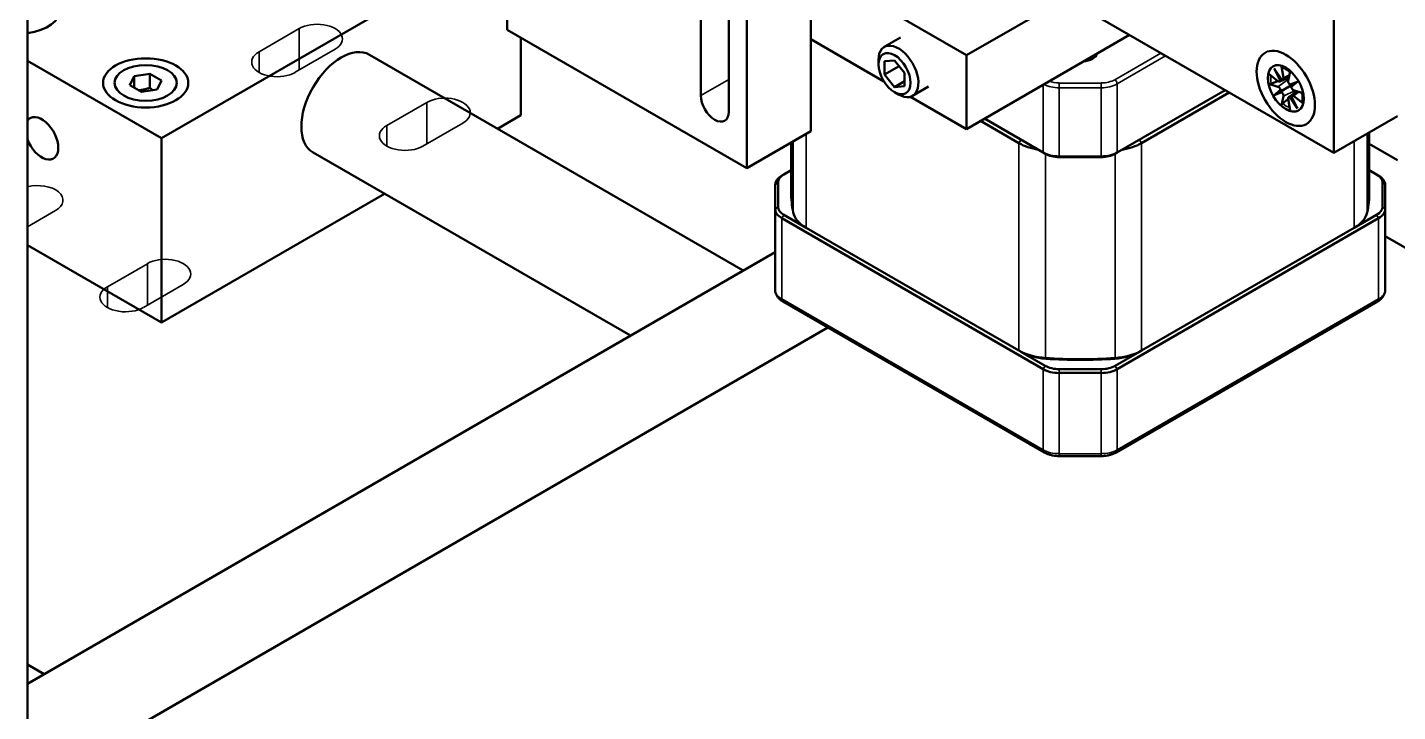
# Model space of a CAD drawing. Header units: millimetres. Extents: x -1328 to 2520, y -765 to 1782.
# Drawn here: x 1572.9 to 1694.2, y 573.2 to 633.8 of the extents above; entities that cross this region are included whole.
import ezdxf

# ---------------------------------------------------------------- set-up
doc = ezdxf.new("R2010")
doc.units = ezdxf.units.MM
doc.header["$LTSCALE"] = 6
for name, color, linetype, lineweight in [('Reference (ISO)', 7, 'Continuous', 35), ('Visible (ISO)', 7, 'Continuous', 50), ('Visible Narrow (ISO)', 7, 'Continuous', 35)]:
    doc.layers.add(name, color=color, linetype=linetype, lineweight=lineweight)

msp = doc.modelspace()

# ---------------------------------------------------------------- linework, layer by layer
at = {"layer": 'Reference (ISO)'}
for p, q in [((1572.9, 706.8), (1572.9, 380.2)), ((1593.42, 631.67), (1596.95, 633.71)), ((1596.95, 633.71), (1596.95, 630.04)), ((1593.42, 631.67), (1593.42, 629.84)), ((1600.14, 631.88), (1596.6, 629.84)), ((1604.73, 625.14), (1608.27, 627.18)), ((1608.27, 627.18), (1608.27, 623.51)), ((1604.73, 625.14), (1604.73, 623.3)), ((1611.45, 625.35), (1607.91, 623.3)), ((1575.39, 617.59), (1572.9, 616.15)), ((1579.98, 610.85), (1583.52, 612.89)), ((1583.52, 612.89), (1583.52, 609.22)), ((1579.98, 610.85), (1579.98, 609.02)), ((1586.7, 611.06), (1583.17, 609.02))]:
    msp.add_line(p, q, dxfattribs=at)
for centre, major_axis, end_param in [((1598.55, 632.8), (2.25, 0), 8.63938), ((1595.01, 630.75), (-2.25, 0), 8.63938), ((1609.86, 626.26), (2.25, 0), 8.63938), ((1606.32, 624.22), (-2.25, 0), 8.63938), ((1573.8, 618.51), (2.25, 0), 8.26557), ((1585.11, 611.98), (2.25, 0), 8.63938), ((1581.57, 609.93), (-2.25, 0), 8.63938)]:
    msp.add_ellipse(centre, major_axis=major_axis, ratio=0.57735, start_param=5.497787, end_param=end_param, dxfattribs=at)
at = {"layer": 'Visible (ISO)'}
for p, q in [((1688.58, 749.26), (1688.58, 622.7)), ((1572.9, 708.43), (1572.9, 381.83)), ((1642.26, 624.62), (1642.26, 669.53)), ((1636.6, 621.35), (1636.6, 666.26)), ((1615.39, 663.77), (1615.39, 633.6)), ((1632.54, 627.78), (1632.54, 653.87)), ((1635.01, 652.44), (1635.01, 626.36)), ((1615.39, 641.68), (1584.78, 624)), ((1656.05, 631.35), (1642.26, 639.32)), ((1664.82, 636.42), (1656.05, 631.35)), ((1688.58, 622.7), (1663.83, 636.99)), ((1615.39, 633.6), (1636.6, 621.35)), ((1616.6, 626.05), (1616.6, 632.9)), ((1648.74, 629.04), (1642.26, 632.79)), ((1650.2, 632.91), (1648.78, 632.09)), ((1670.48, 633.15), (1656.05, 624.82)), ((1636.29, 612.29), (1603.19, 631.4)), ((1656.05, 631.35), (1656.05, 624.82)), ((1572.9, 630.87), (1584.78, 624)), ((1648.27, 630.54), (1648.27, 630.94)), ((1648.8, 630.82), (1649.69, 630.9)), ((1648.8, 629.64), (1648.8, 630.82)), ((1648.8, 629.64), (1650.1, 630.39)), ((1649.69, 630.9), (1650.57, 629.8)), ((1650.57, 629.8), (1650.57, 628.62)), ((1683.31, 630.19), (1683.98, 629.17)), ((1683.86, 629.1), (1683.31, 630.19)), ((1683.95, 630.36), (1684.12, 629.34)), ((1684.72, 629.92), (1684.55, 629.09)), ((1581.97, 628.69), (1582.35, 629.49)), ((1582.99, 628.1), (1581.97, 628.69)), ((1582.35, 629.49), (1583.74, 629.71)), ((1582.35, 628.47), (1582.35, 629.49)), ((1583.74, 629.71), (1584.76, 629.12)), ((1583.74, 628.48), (1583.74, 629.71)), ((1584.76, 629.12), (1584.39, 628.31)), ((1649.69, 628.54), (1648.8, 629.64)), ((1650.57, 629.05), (1649.69, 628.54)), ((1650.57, 628.62), (1649.69, 628.54)), ((1652.7, 628.58), (1651.28, 627.76)), ((1682.84, 629.72), (1683.64, 629.06)), ((1682.84, 628.83), (1683.64, 628.57)), ((1683.8, 629.02), (1684.61, 629.37)), ((1683.99, 628.21), (1684.94, 628.77)), ((1684.06, 629.17), (1684.61, 629.41)), ((1684.69, 628.76), (1685.36, 629.01)), ((1685.36, 629.01), (1684.81, 628.55)), ((1685.36, 629.01), (1684.94, 628.77)), ((1584.39, 628.31), (1582.99, 628.1)), ((1649.69, 628.08), (1650.03, 627.88)), ((1656.05, 624.82), (1651.1, 627.68)), ((1678.96, 628.25), (1669.4, 622.73)), ((1671.55, 623.57), (1679.32, 628.05)), ((1683.31, 627.82), (1683.86, 628.28)), ((1683.31, 627.82), (1683.99, 628.21)), ((1683.98, 628.07), (1683.31, 627.82)), ((1683.95, 626.91), (1684.12, 627.74)), ((1684.72, 626.47), (1684.55, 627.49)), ((1684.59, 627.65), (1685.3, 628.17)), ((1685.36, 626.64), (1684.69, 627.66)), ((1684.81, 627.73), (1685.36, 626.64)), ((1684.85, 627.8), (1685.34, 628.16)), ((1685.83, 628), (1685.03, 628.26)), ((1685.83, 627.11), (1685.03, 627.77)), ((1614.53, 624.85), (1616.6, 626.05)), ((1657.29, 625.54), (1660.7, 623.57)), ((1662.85, 622.73), (1657.64, 625.74)), ((1688.58, 622.7), (1694.23, 625.97)), ((1584.78, 624), (1584.78, 607.67)), ((1642.26, 624.62), (1636.6, 621.35)), ((1691.73, 619.21), (1691.73, 624.52)), ((1626.29, 606.52), (1598.19, 622.74)), ((1640.53, 619.21), (1640.53, 623.62)), ((1663.03, 622.63), (1662.85, 622.73)), ((1669.22, 622.63), (1669.4, 622.73)), ((1694.23, 622.05), (1691.73, 623.5)), ((1667.99, 622.39), (1664.27, 622.39)), ((1664.27, 622.33), (1667.99, 622.33)), ((1639.37, 617.93), (1639.37, 620.08)), ((1639.88, 620.79), (1639.7, 620.69)), ((1639.88, 620.79), (1640.53, 621.17)), ((1691.73, 621.17), (1692.38, 620.79)), ((1692.38, 620.79), (1692.55, 620.69)), ((1692.89, 620.08), (1692.89, 617.93)), ((1584.78, 607.67), (1604.53, 619.08)), ((1639.12, 619.87), (1639.12, 617.73)), ((1693.14, 617.73), (1693.14, 619.87)), ((1639.12, 610.58), (1639.12, 617.73)), ((1693.14, 617.73), (1693.14, 610.58)), ((1639.7, 616.91), (1662.85, 603.54)), ((1641.86, 616.08), (1639.88, 617.22)), ((1669.4, 603.54), (1692.55, 616.91)), ((1692.38, 617.22), (1690.4, 616.08)), ((1660.7, 605.2), (1641.86, 616.08)), ((1690.4, 616.08), (1671.55, 605.2)), ((1705.57, 608.16), (1693.14, 615.33)), ((1572.9, 614.54), (1584.78, 607.67)), ((1639.12, 613.92), (1572.9, 575.69)), ((1662.96, 596.17), (1639.81, 609.54)), ((1692.45, 609.54), (1669.3, 596.17)), ((1643.79, 607.23), (1572.9, 566.3)), ((1660.88, 605.09), (1660.7, 605.2)), ((1663.03, 603.85), (1660.88, 605.09)), ((1671.38, 605.09), (1669.22, 603.85)), ((1671.38, 605.09), (1671.55, 605.2)), ((1667.99, 603.55), (1664.27, 603.55)), ((1664.27, 603.21), (1667.99, 603.21)), ((1667.99, 595.85), (1664.27, 595.85)), ((1572.9, 577.4), (1574.37, 576.54))]:
    msp.add_line(p, q, dxfattribs=at)
for centre, major_axis, ratio, start_param, end_param in [((1572.05, 635.44), (3.77, 0), 0.57735, 4.938365, 7.628005), ((1650.03, 629.92), (1.25, -2.17), 0.57735, 5.497787, 10.210176), ((1600.69, 627.07), (-2.5, -4.33), 0.57735, 3.141593, 6.283185), ((1666.13, 631.66), (1.52, 0), 0.57735, 4.886505, 6.109069), ((1683.68, 629.25), (0.13, -0.225), 0.57735, 5.289508, 6.857378), ((1683.68, 628.34), (-0.13, 0.225), 0.57735, 4.138197, 5.706067), ((1683.55, 629.17), (0.427, 0.221), 0.494826, 5.25374, 5.622748), ((1683.94, 629.4), (0.13, -0.225), 0.57735, 5.708993, 7.276863), ((1684.73, 628.94), (0.13, -0.225), 0.57735, 3.718711, 5.286581), ((1684.59, 628.82), (0.424, -0.028), 0.140064, 4.955786, 5.694601), ((1684.82, 628.43), (-0.188, -0.381), 0.140064, 3.730176, 4.468991), ((1684.99, 628.49), (0.13, -0.225), 0.57735, 4.138197, 5.706067), ((1633.77, 627.07), (0.87, -1.52), 0.57735, 3.926991, 7.068583), ((1683.55, 628.22), (-0.441, 0.009), 0.211826, 3.185797, 3.924612), ((1683.77, 627.83), (0.213, 0.386), 0.211826, 5.500166, 6.238981), ((1683.94, 627.89), (-0.13, 0.225), 0.57735, 3.718711, 5.286581), ((1684.73, 627.43), (-0.13, 0.225), 0.57735, 5.708993, 7.276863), ((1684.59, 627.36), (-0.405, -0.259), 0.494826, 3.80203, 4.171038), ((1684.99, 627.58), (-0.13, 0.225), 0.57735, 5.289508, 6.857378), ((1574.17, 624), (-1.03, 1.79), 0.57735, 1.29238, 6.561601), ((1663.53, 625.2), (4, 0), 0.57735, 3.926991, 4.432351), ((1664.27, 623.55), (-2, 0), 0.57735, 0.785398, 1.570796), ((1664.27, 623.34), (1.75, 0), 0.57735, 3.926991, 4.712389), ((1667.99, 623.55), (-2, 0), 0.57735, 1.570796, 2.356194), ((1667.99, 623.34), (1.75, 0), 0.57735, 4.712389, 5.497787), ((1668.73, 625.2), (4, 0), 0.57735, 4.992427, 5.497787), ((1641.12, 619.87), (-2, 0), 0.57735, 5.497787, 6.283185), ((1641.12, 620.08), (-1.75, 0), 0.57735, 5.497787, 6.283185), ((1691.14, 620.08), (1.75, 0), 0.57735, 0, 0.785398), ((1691.14, 619.87), (2, 0), 0.57735, 0, 0.785398), ((1666.13, 619.21), (-25.6, 0), 0.57735, 0, 0.120593), ((1666.13, 619.21), (25.6, 0), 0.57735, 6.162592, 6.283185), ((1641.12, 617.73), (-2, 0), 0.57735, 0, 0.785398), ((1641.12, 617.93), (-1.75, 0), 0.57735, 0, 0.785398), ((1691.14, 617.93), (1.75, 0), 0.57735, 5.497787, 6.283185), ((1691.14, 617.73), (2, 0), 0.57735, 5.497787, 6.283185), ((1644.68, 617.71), (-4, 0), 0.57735, 0.120593, 0.785398), ((1687.57, 617.71), (4, 0), 0.57735, 5.497787, 6.162592), ((1663.53, 606.83), (-4, 0), 0.57735, 0.785398, 1.450203), ((1663.53, 606.62), (3.75, 0), 0.57735, 3.926991, 4.591796), ((1666.13, 619.21), (-25.6, 0), 0.57735, 1.450203, 1.691389), ((1666.13, 619), (25.35, 0), 0.57735, 4.591796, 4.832982), ((1668.73, 606.62), (3.75, 0), 0.57735, 4.832982, 5.497787), ((1668.73, 606.83), (-4, 0), 0.57735, 1.691389, 2.356194), ((1664.27, 604.36), (2, 0), 0.57735, 3.926991, 4.712389), ((1664.27, 604.56), (-1.75, 0), 0.57735, 0.785398, 1.570796), ((1667.99, 604.56), (-1.75, 0), 0.57735, 1.570796, 2.356194), ((1667.99, 604.36), (2, 0), 0.57735, 4.712389, 5.497787)]:
    msp.add_ellipse(centre, major_axis=major_axis, ratio=ratio, start_param=start_param, end_param=end_param, dxfattribs=at)
for centre, major_axis in [((1583.37, 628.9), (-3.77, 0)), ((1649.69, 629.72), (-1, 1.74)), ((1684.33, 628.42), (1.83, -3.16)), ((1583.37, 628.9), (2.75, 0)), ((1684.33, 628.42), (-1.13, 1.95))]:
    msp.add_ellipse(centre, major_axis=major_axis, ratio=0.57735, dxfattribs=at)
for points, knots in [([(1684.04, 630.24), (1684.03, 630.25), (1684.03, 630.25), (1684, 630.26), (1683.99, 630.28), (1683.96, 630.31), (1683.96, 630.34), (1683.95, 630.36)], [0.0732806, 0.0732806, 0.0732806, 0.0732806, 0.07644591, 0.07644591, 0.08406722, 0.08406722, 0.09169213, 0.09169213, 0.09169213, 0.09169213]), ([(1684.04, 630.24), (1684.08, 630.23), (1684.13, 630.22), (1684.22, 630.18), (1684.26, 630.16), (1684.35, 630.11), (1684.4, 630.09), (1684.49, 630.03), (1684.54, 629.99), (1684.63, 629.93), (1684.67, 629.9), (1684.71, 629.86)], [6.032073, 6.032073, 6.032073, 6.032073, 6.1326975, 6.1326975, 6.233322, 6.233322, 6.3339465, 6.3339465, 6.434571, 6.434571, 6.5193213, 6.5193213, 6.5193213, 6.5193213]), ([(1683.05, 628.85), (1683.03, 628.84), (1683.01, 628.83), (1682.96, 628.83), (1682.93, 628.82), (1682.89, 628.82), (1682.86, 628.83), (1682.84, 628.83)], [0.07019749, 0.07019749, 0.07019749, 0.07019749, 0.07644591, 0.07644591, 0.08406722, 0.08406722, 0.09169213, 0.09169213, 0.09169213, 0.09169213]), ([(1685.77, 628.01), (1685.78, 627.96), (1685.79, 627.91), (1685.81, 627.81), (1685.81, 627.75), (1685.81, 627.64), (1685.81, 627.58), (1685.81, 627.48), (1685.81, 627.43), (1685.79, 627.34), (1685.78, 627.29), (1685.77, 627.25)], [1.3346603, 1.3346603, 1.3346603, 1.3346603, 1.4194106, 1.4194106, 1.5200351, 1.5200351, 1.6206596, 1.6206596, 1.7212841, 1.7212841, 1.8219086, 1.8219086, 1.8219086, 1.8219086]), ([(1683.95, 626.91), (1683.96, 626.93), (1683.96, 626.96), (1683.99, 627), (1684, 627.02), (1684.03, 627.06), (1684.05, 627.07), (1684.07, 627.09)], [0.03061008, 0.03061008, 0.03061008, 0.03061008, 0.03823499, 0.03823499, 0.0458563, 0.0458563, 0.05210472, 0.05210472, 0.05210472, 0.05210472]), ([(1685.83, 627.11), (1685.81, 627.13), (1685.79, 627.15), (1685.77, 627.18), (1685.77, 627.2), (1685.77, 627.23), (1685.77, 627.24), (1685.77, 627.25)], [0.03061008, 0.03061008, 0.03061008, 0.03061008, 0.03823499, 0.03823499, 0.0458563, 0.0458563, 0.04902162, 0.04902162, 0.04902162, 0.04902162]), ([(1639.81, 609.54), (1639.73, 609.58), (1639.66, 609.63), (1639.52, 609.74), (1639.46, 609.79), (1639.35, 609.92), (1639.3, 609.99), (1639.21, 610.15), (1639.18, 610.23), (1639.13, 610.4), (1639.12, 610.49), (1639.12, 610.58)], [6.2831853, 6.2831853, 6.2831853, 6.2831853, 6.4402649, 6.4402649, 6.5973446, 6.5973446, 6.7544242, 6.7544242, 6.9115038, 6.9115038, 7.0685834, 7.0685834, 7.0685834, 7.0685834]), ([(1693.14, 610.58), (1693.14, 610.49), (1693.13, 610.4), (1693.08, 610.23), (1693.04, 610.15), (1692.96, 609.99), (1692.91, 609.92), (1692.79, 609.79), (1692.73, 609.74), (1692.6, 609.63), (1692.52, 609.58), (1692.45, 609.54)], [3.9269909, 3.9269909, 3.9269909, 3.9269909, 4.0840705, 4.0840705, 4.2411501, 4.2411501, 4.3982297, 4.3982297, 4.5553094, 4.5553094, 4.712389, 4.712389, 4.712389, 4.712389]), ([(1664.27, 595.85), (1664.18, 595.85), (1664.08, 595.85), (1663.9, 595.87), (1663.8, 595.88), (1663.62, 595.92), (1663.53, 595.94), (1663.36, 595.99), (1663.28, 596.02), (1663.11, 596.09), (1663.03, 596.13), (1662.96, 596.17)], [5.4977872, 5.4977872, 5.4977872, 5.4977872, 5.6548668, 5.6548668, 5.8119464, 5.8119464, 5.9690261, 5.9690261, 6.1261057, 6.1261057, 6.2831853, 6.2831853, 6.2831853, 6.2831853]), ([(1669.3, 596.17), (1669.22, 596.13), (1669.14, 596.09), (1668.98, 596.02), (1668.89, 595.99), (1668.72, 595.94), (1668.63, 595.92), (1668.45, 595.88), (1668.36, 595.87), (1668.17, 595.85), (1668.08, 595.85), (1667.99, 595.85)], [4.712389, 4.712389, 4.712389, 4.712389, 4.8694686, 4.8694686, 5.0265482, 5.0265482, 5.1836279, 5.1836279, 5.3407075, 5.3407075, 5.4977871, 5.4977871, 5.4977871, 5.4977871])]:
    msp.add_open_spline(points, degree=3, knots=knots, dxfattribs=at)
for points, weights in [([(1683.05, 628.85), (1683.37, 628.96), (1683.64, 629.06)], [1.00292654222, 1.01050404715, 1.01224163851]), ([(1684.59, 629.37), (1684.6, 629.37), (1684.61, 629.37)], [1.06427568777, 1.07009535207, 1.07590937294]), ([(1583.74, 628.48), (1583.2, 628.27), (1582.72, 628.26)], [1, 1.11516383842, 1.05886467072]), ([(1584.01, 628.26), (1583.88, 628.35), (1583.74, 628.48)], [1.05850500864, 1.03917061523, 1]), ([(1684.55, 627.5), (1684.33, 627.31), (1684.07, 627.09)], [1.01224163852, 1.01050404716, 1.00292654222]), ([(1685.29, 628.17), (1685.29, 628.17), (1685.29, 628.16)], [1.07590937183, 1.07009535085, 1.06427568644])]:
    msp.add_rational_spline(points, weights, degree=2, dxfattribs=at)
at = {"layer": 'Visible Narrow (ISO)'}
for p, q in [((1669.19, 629.18), (1673.27, 631.54)), ((1673.69, 631.29), (1669.4, 628.81)), ((1632.54, 627.78), (1635.01, 629.21)), ((1662.85, 622.73), (1662.85, 628.75)), ((1664.27, 628.89), (1667.99, 628.89)), ((1664.27, 628.48), (1664.27, 628.89)), ((1667.99, 628.48), (1667.99, 628.89)), ((1669.4, 628.81), (1669.4, 622.73)), ((1683.64, 628.57), (1684.58, 629.22)), ((1684.12, 629.34), (1684.65, 629.61)), ((1664.27, 628.48), (1664.27, 622.39)), ((1667.99, 628.48), (1664.27, 628.48)), ((1667.99, 622.39), (1667.99, 628.48)), ((1684.12, 627.74), (1685.15, 628.22)), ((1685.03, 627.77), (1685.53, 628.1)), ((1640.71, 617.43), (1640.71, 623.73)), ((1641.86, 616.08), (1641.86, 624.39)), ((1660.7, 623.57), (1660.88, 623.87)), ((1671.55, 623.57), (1671.38, 623.87)), ((1690.4, 616.08), (1690.4, 623.75)), ((1691.54, 617.43), (1691.54, 624.41)), ((1660.7, 605.2), (1660.7, 623.57)), ((1663.05, 604.54), (1663.05, 622.62)), ((1669.21, 604.54), (1669.21, 622.62)), ((1671.55, 605.2), (1671.55, 623.57)), ((1664.27, 622.33), (1664.27, 622.39)), ((1667.99, 622.33), (1667.99, 622.39)), ((1639.37, 620.08), (1639.12, 619.87)), ((1692.89, 620.08), (1693.14, 619.87)), ((1639.37, 617.93), (1639.12, 617.73)), ((1692.89, 617.93), (1693.14, 617.73)), ((1639.88, 617.22), (1639.7, 616.91)), ((1639.7, 616.91), (1639.7, 609.77)), ((1692.38, 617.22), (1692.55, 616.91)), ((1692.55, 609.77), (1692.55, 616.91)), ((1639.7, 609.77), (1662.85, 596.4)), ((1669.4, 596.4), (1692.55, 609.77)), ((1663.08, 604.48), (1663.05, 604.54)), ((1669.18, 604.48), (1669.21, 604.54)), ((1663.03, 603.85), (1662.85, 603.54)), ((1662.85, 596.4), (1662.85, 603.54)), ((1664.27, 603.55), (1664.27, 603.21)), ((1664.27, 603.21), (1664.27, 596.06)), ((1667.99, 603.55), (1667.99, 603.21)), ((1667.99, 596.06), (1667.99, 603.21)), ((1669.22, 603.85), (1669.4, 603.54)), ((1669.4, 603.54), (1669.4, 596.4)), ((1664.27, 596.06), (1667.99, 596.06)), ((1664.27, 596.06), (1664.27, 595.85)), ((1667.99, 596.06), (1667.99, 595.85))]:
    msp.add_line(p, q, dxfattribs=at)
for centre, major_axis, start_param, end_param in [((1684.33, 628.42), (-1.09, 1.89), 5.246522, 5.749052), ((1664.27, 629.63), (-2, 0), 0.824042, 1.570796), ((1664.27, 629.88), (1.7, 0), 4.150777, 4.712389), ((1667.99, 629.88), (1.7, 0), 4.712389, 5.497787), ((1667.99, 629.63), (-2, 0), 1.570796, 2.356194), ((1669.19, 628.94), (-0.15, 0.26), 3.926991, 5.497787), ((1684.33, 628.42), (1.09, -1.89), 3.675726, 4.178256), ((1684.42, 628.46), (-1, 1.73), 0.59801, 1.035629), ((1684.33, 628.42), (-1.09, 1.89), 3.675726, 4.178256), ((1684.33, 628.42), (1.09, -1.89), 5.246522, 5.749052), ((1684.42, 628.46), (-1, 1.73), 2.105963, 2.543583), ((1641.12, 610.58), (-2, 0), 0, 0.785398), ((1691.14, 610.58), (2, 0), 5.497787, 6.283185), ((1640.06, 609.97), (-0.25, -0.433), 5.497787, 6.283185), ((1692.2, 609.97), (0.25, -0.433), 0, 0.785398), ((1664.27, 597.22), (2, 0), 3.926991, 4.712389), ((1663.21, 596.6), (-0.25, -0.433), 5.497787, 6.283185), ((1667.99, 597.22), (2, 0), 4.712389, 5.497787), ((1669.05, 596.6), (0.25, -0.433), 0, 0.785398)]:
    msp.add_ellipse(centre, major_axis=major_axis, ratio=0.57735, start_param=start_param, end_param=end_param, dxfattribs=at)

doc.saveas('drawing.dxf')
